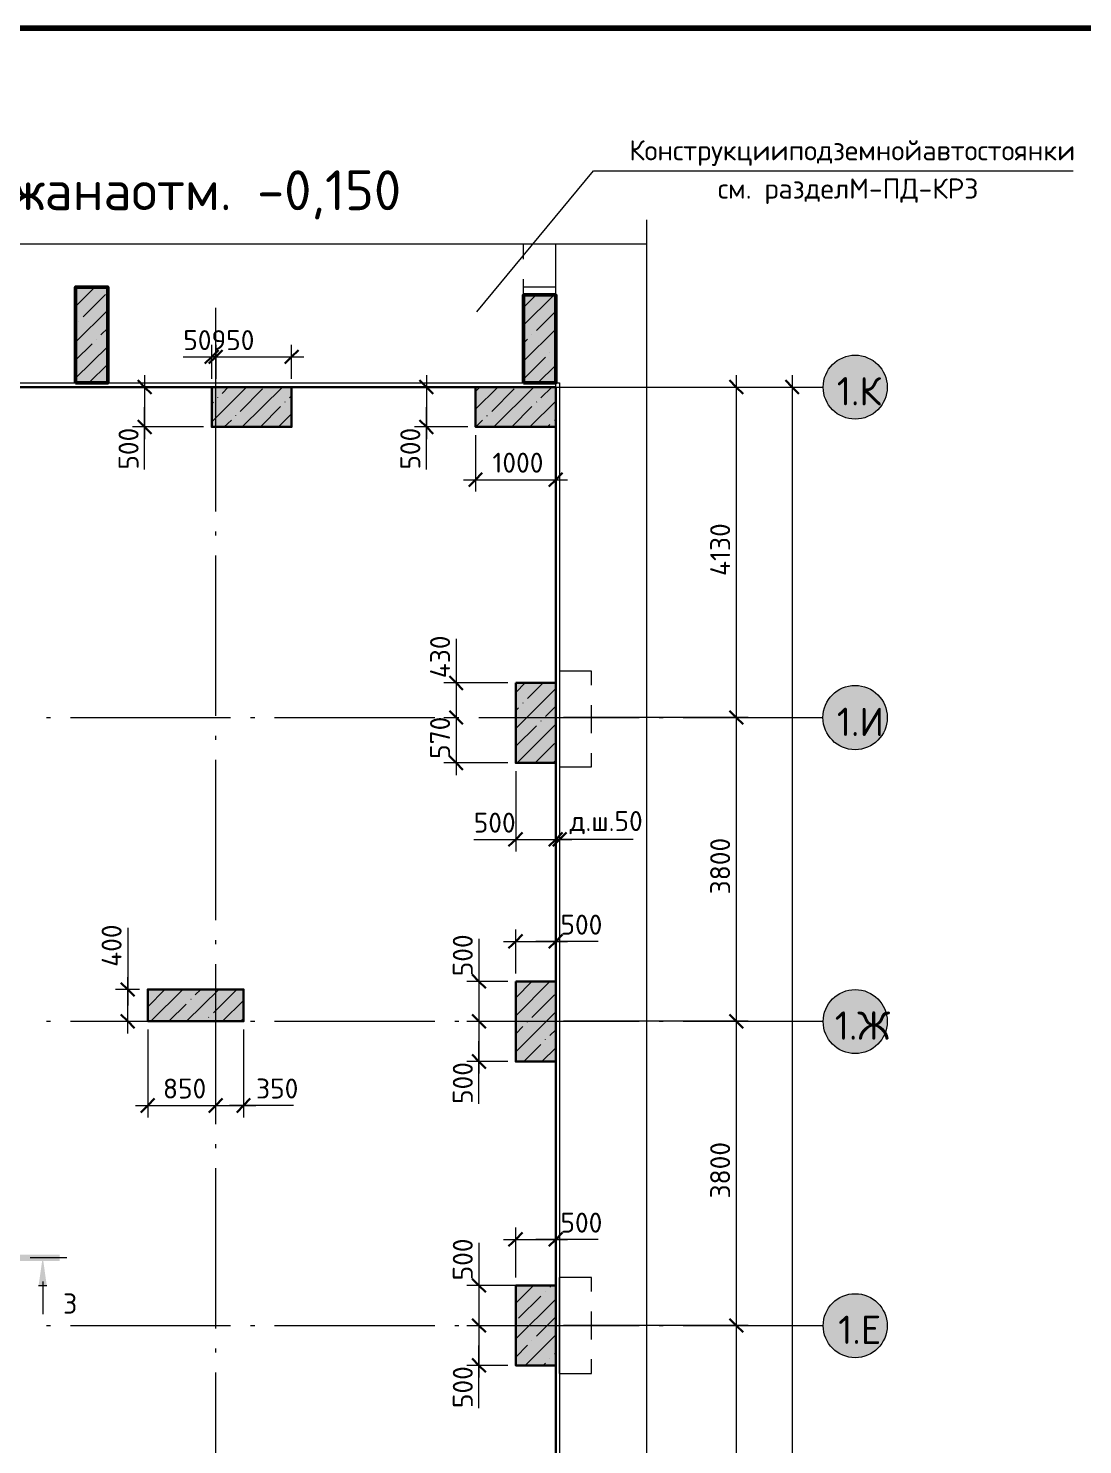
# Model space of a CAD drawing. Header units: millimetres. Extents: x -7003 to 53088, y -45042 to 39047.
# Drawn here: x 17110 to 30290, y 20848 to 38550 of the extents above; entities that cross this region are included whole.
import ezdxf

# ---------------------------------------------------------------- set-up
doc = ezdxf.new("R2010")
doc.units = ezdxf.units.MM
doc.styles.add('PDF ISOCPEUR', font='isocpeur.ttf')

msp = doc.modelspace()

# ---------------------------------------------------------------- hatches: boundary and pattern name
at = {"true_color": 0xffffff, "transparency": 33554559}
for points in [[(27545, 34453), (27477, 34462), (27409, 34462), (27376, 34458), (27337, 34453), (27329, 34449), (27316, 34445), (27308, 34441), (27295, 34436), (27287, 34432), (27274, 34428), (27265, 34424), (27240, 34415), (27227, 34403), (27219, 34398), (27206, 34386), (27198, 34381), (27185, 34369), (27177, 34364), (27168, 34356), (27160, 34352), (27155, 34343), (27147, 34335), (27143, 34326), (27134, 34318), (27130, 34309), (27122, 34301), (27117, 34293), (27109, 34284), (27105, 34276), (27096, 34267), (27092, 34254), (27083, 34238), (27079, 34225), (27071, 34208), (27067, 34195), (27054, 34170), (27041, 34068), (27045, 34064), (27045, 34030), (27050, 34030), (27050, 33996), (27054, 33996), (27054, 33958), (27058, 33958), (27058, 33950), (27062, 33950), (27062, 33941), (27067, 33941), (27067, 33933), (27071, 33933), (27071, 33924), (27075, 33924), (27075, 33912), (27079, 33912), (27079, 33903), (27083, 33903), (27083, 33895), (27088, 33895), (27088, 33886), (27092, 33886), (27092, 33878), (27096, 33878), (27096, 33865), (27100, 33865), (27109, 33857), (27109, 33848), (27113, 33848), (27122, 33840), (27122, 33831), (27126, 33831), (27134, 33823), (27134, 33814), (27138, 33814), (27147, 33806), (27147, 33797), (27151, 33797), (27160, 33789), (27160, 33780), (27168, 33780), (27177, 33772), (27185, 33768), (27198, 33755), (27206, 33751), (27219, 33738), (27227, 33734), (27240, 33721), (27265, 33713), (27274, 33708), (27287, 33704), (27295, 33700), (27308, 33696), (27316, 33691), (27329, 33687), (27337, 33683), (27367, 33679), (27418, 33670), (27469, 33666), (27469, 33670), (27545, 33683), (27570, 33691), (27579, 33696), (27591, 33700), (27600, 33704), (27613, 33708), (27621, 33713), (27634, 33717), (27651, 33725), (27659, 33734), (27668, 33738), (27676, 33747), (27685, 33751), (27693, 33759), (27701, 33763), (27710, 33772), (27718, 33776), (27735, 33793), (27740, 33802), (27748, 33810), (27752, 33818), (27761, 33827), (27765, 33835), (27773, 33844), (27778, 33852), (27786, 33861), (27799, 33886), (27803, 33899), (27807, 33907), (27811, 33920), (27816, 33929), (27820, 33941), (27824, 33950), (27828, 33962), (27837, 34030), (27841, 34098), (27837, 34098), (27837, 34132), (27833, 34132), (27833, 34166), (27828, 34166), (27828, 34178), (27824, 34178), (27824, 34191), (27820, 34191), (27820, 34199), (27816, 34199), (27816, 34212), (27811, 34212), (27811, 34221), (27807, 34221), (27807, 34233), (27803, 34233), (27803, 34242), (27799, 34242), (27799, 34254), (27795, 34254), (27795, 34263), (27790, 34263), (27790, 34271), (27782, 34280), (27778, 34280), (27778, 34288), (27769, 34297), (27765, 34297), (27765, 34305), (27756, 34314), (27752, 34314), (27752, 34322), (27744, 34331), (27740, 34331), (27740, 34339), (27718, 34360), (27710, 34364), (27701, 34373), (27693, 34377), (27685, 34386), (27676, 34390), (27668, 34398), (27659, 34403), (27651, 34411), (27634, 34420), (27621, 34424), (27613, 34428), (27600, 34432), (27591, 34436), (27579, 34441), (27570, 34445)], [(27545, 30326), (27477, 30335), (27409, 30335), (27376, 30331), (27337, 30326), (27312, 30314), (27299, 30310), (27282, 30301), (27270, 30297), (27253, 30288), (27240, 30284), (27227, 30271), (27219, 30267), (27206, 30255), (27198, 30250), (27185, 30238), (27177, 30233), (27168, 30225), (27160, 30221), (27155, 30212), (27147, 30204), (27143, 30195), (27130, 30183), (27126, 30174), (27113, 30161), (27109, 30153), (27096, 30140), (27092, 30128), (27083, 30111), (27079, 30098), (27071, 30081), (27067, 30068), (27054, 30043), (27050, 30005), (27041, 29937), (27045, 29933), (27045, 29899), (27050, 29899), (27050, 29865), (27054, 29865), (27054, 29831), (27058, 29831), (27058, 29823), (27062, 29823), (27062, 29814), (27067, 29814), (27067, 29806), (27071, 29806), (27071, 29793), (27075, 29793), (27075, 29785), (27079, 29785), (27079, 29776), (27083, 29776), (27083, 29764), (27088, 29764), (27088, 29755), (27092, 29755), (27092, 29747), (27096, 29747), (27096, 29734), (27100, 29734), (27109, 29725), (27109, 29717), (27113, 29717), (27122, 29708), (27122, 29700), (27126, 29700), (27134, 29692), (27134, 29683), (27138, 29683), (27147, 29675), (27147, 29666), (27151, 29666), (27160, 29658), (27160, 29649), (27168, 29649), (27177, 29641), (27185, 29637), (27198, 29624), (27206, 29620), (27219, 29607), (27227, 29603), (27240, 29590), (27265, 29582), (27274, 29577), (27287, 29573), (27295, 29569), (27308, 29565), (27316, 29560), (27329, 29556), (27337, 29552), (27376, 29548), (27409, 29543), (27477, 29539), (27477, 29543), (27545, 29552), (27570, 29560), (27579, 29565), (27591, 29569), (27600, 29573), (27613, 29577), (27621, 29582), (27634, 29586), (27651, 29594), (27659, 29603), (27668, 29607), (27676, 29615), (27685, 29620), (27693, 29628), (27701, 29632), (27710, 29641), (27718, 29645), (27735, 29662), (27740, 29670), (27748, 29679), (27752, 29687), (27761, 29696), (27765, 29704), (27773, 29713), (27778, 29721), (27786, 29730), (27795, 29747), (27799, 29759), (27803, 29768), (27807, 29780), (27811, 29789), (27816, 29802), (27820, 29810), (27828, 29835), (27837, 29903), (27841, 29971), (27837, 29971), (27837, 30005), (27833, 30005), (27833, 30039), (27828, 30039), (27828, 30051), (27824, 30051), (27824, 30064), (27820, 30064), (27820, 30072), (27816, 30072), (27816, 30085), (27811, 30085), (27811, 30094), (27807, 30094), (27807, 30106), (27803, 30106), (27803, 30115), (27799, 30115), (27799, 30128), (27795, 30128), (27795, 30136), (27790, 30136), (27790, 30144), (27782, 30153), (27778, 30153), (27778, 30161), (27765, 30174), (27761, 30174), (27761, 30183), (27748, 30195), (27744, 30195), (27744, 30204), (27718, 30229), (27710, 30233), (27701, 30242), (27693, 30246), (27685, 30255), (27676, 30259), (27668, 30267), (27659, 30271), (27651, 30280), (27617, 30297), (27604, 30301), (27587, 30310), (27574, 30314), (27558, 30322)], [(27545, 26525), (27477, 26534), (27409, 26534), (27376, 26530), (27337, 26525), (27312, 26513), (27299, 26509), (27282, 26500), (27270, 26496), (27253, 26487), (27240, 26483), (27227, 26470), (27219, 26466), (27206, 26454), (27198, 26449), (27185, 26437), (27177, 26432), (27168, 26424), (27160, 26420), (27155, 26411), (27147, 26403), (27143, 26394), (27130, 26382), (27126, 26373), (27113, 26360), (27109, 26352), (27096, 26339), (27092, 26327), (27083, 26310), (27079, 26297), (27071, 26280), (27067, 26267), (27054, 26242), (27041, 26140), (27045, 26136), (27045, 26102), (27050, 26102), (27050, 26068), (27054, 26068), (27054, 26030), (27058, 26030), (27058, 26022), (27062, 26022), (27062, 26013), (27067, 26013), (27067, 26005), (27071, 26005), (27071, 25992), (27075, 25992), (27075, 25984), (27079, 25984), (27079, 25975), (27083, 25975), (27083, 25963), (27088, 25963), (27088, 25954), (27092, 25954), (27092, 25946), (27096, 25946), (27096, 25933), (27100, 25933), (27113, 25920), (27113, 25912), (27117, 25912), (27130, 25899), (27130, 25891), (27134, 25891), (27147, 25878), (27147, 25869), (27151, 25869), (27160, 25861), (27160, 25852), (27168, 25852), (27177, 25844), (27185, 25840), (27198, 25827), (27206, 25823), (27219, 25810), (27227, 25806), (27240, 25793), (27253, 25789), (27270, 25781), (27282, 25776), (27299, 25768), (27312, 25764), (27337, 25751), (27376, 25747), (27409, 25742), (27477, 25738), (27477, 25742), (27545, 25751), (27558, 25755), (27574, 25764), (27587, 25768), (27604, 25776), (27617, 25781), (27651, 25797), (27659, 25806), (27668, 25810), (27676, 25819), (27685, 25823), (27693, 25831), (27701, 25836), (27710, 25844), (27718, 25848), (27740, 25869), (27744, 25878), (27756, 25891), (27761, 25899), (27773, 25912), (27778, 25920), (27786, 25929), (27795, 25946), (27799, 25958), (27803, 25967), (27807, 25979), (27811, 25988), (27816, 26001), (27820, 26009), (27828, 26034), (27837, 26102), (27841, 26170), (27837, 26170), (27837, 26204), (27833, 26204), (27833, 26238), (27828, 26238), (27828, 26250), (27824, 26250), (27824, 26263), (27820, 26263), (27820, 26272), (27816, 26272), (27816, 26284), (27811, 26284), (27811, 26293), (27807, 26293), (27807, 26305), (27803, 26305), (27803, 26314), (27799, 26314), (27799, 26327), (27795, 26327), (27795, 26335), (27790, 26335), (27790, 26343), (27782, 26352), (27778, 26352), (27778, 26360), (27765, 26373), (27761, 26373), (27761, 26382), (27748, 26394), (27744, 26394), (27744, 26403), (27718, 26428), (27710, 26432), (27701, 26441), (27693, 26445), (27685, 26454), (27676, 26458), (27668, 26466), (27659, 26470), (27651, 26479), (27617, 26496), (27604, 26500), (27587, 26509), (27574, 26513), (27558, 26521)], [(27545, 22724), (27477, 22733), (27409, 22733), (27376, 22729), (27337, 22724), (27329, 22720), (27316, 22716), (27308, 22712), (27295, 22708), (27287, 22703), (27274, 22699), (27265, 22695), (27240, 22686), (27227, 22674), (27219, 22669), (27206, 22657), (27198, 22653), (27185, 22640), (27177, 22636), (27168, 22627), (27160, 22623), (27155, 22614), (27147, 22606), (27143, 22598), (27134, 22589), (27130, 22581), (27122, 22572), (27117, 22564), (27109, 22555), (27105, 22547), (27096, 22538), (27092, 22526), (27083, 22509), (27079, 22496), (27071, 22479), (27067, 22466), (27054, 22441), (27041, 22339), (27045, 22335), (27045, 22301), (27050, 22301), (27050, 22267), (27054, 22267), (27054, 22229), (27058, 22229), (27058, 22221), (27062, 22221), (27062, 22212), (27067, 22212), (27067, 22204), (27071, 22204), (27071, 22195), (27075, 22195), (27075, 22183), (27079, 22183), (27079, 22174), (27083, 22174), (27083, 22166), (27088, 22166), (27088, 22157), (27092, 22157), (27092, 22149), (27096, 22149), (27096, 22136), (27100, 22136), (27109, 22128), (27109, 22119), (27113, 22119), (27122, 22111), (27122, 22102), (27126, 22102), (27134, 22094), (27134, 22085), (27138, 22085), (27147, 22077), (27147, 22068), (27151, 22068), (27160, 22060), (27160, 22051), (27168, 22051), (27177, 22043), (27185, 22039), (27198, 22026), (27206, 22022), (27219, 22009), (27227, 22005), (27240, 21992), (27265, 21984), (27274, 21980), (27287, 21975), (27295, 21971), (27308, 21967), (27316, 21963), (27329, 21958), (27337, 21954), (27367, 21950), (27418, 21941), (27469, 21937), (27469, 21941), (27545, 21954), (27570, 21963), (27579, 21967), (27591, 21971), (27600, 21975), (27613, 21980), (27621, 21984), (27634, 21988), (27651, 21996), (27659, 22005), (27668, 22009), (27676, 22018), (27685, 22022), (27693, 22030), (27701, 22035), (27710, 22043), (27718, 22047), (27735, 22064), (27740, 22073), (27748, 22081), (27752, 22090), (27761, 22098), (27765, 22107), (27773, 22115), (27778, 22123), (27786, 22132), (27799, 22157), (27803, 22170), (27807, 22178), (27811, 22191), (27816, 22200), (27820, 22212), (27824, 22221), (27828, 22233), (27837, 22301), (27841, 22369), (27837, 22369), (27837, 22403), (27833, 22403), (27833, 22437), (27828, 22437), (27828, 22449), (27824, 22449), (27824, 22462), (27820, 22462), (27820, 22471), (27816, 22471), (27816, 22483), (27811, 22483), (27811, 22492), (27807, 22492), (27807, 22504), (27803, 22504), (27803, 22513), (27799, 22513), (27799, 22526), (27795, 22526), (27795, 22534), (27790, 22534), (27790, 22542), (27782, 22551), (27778, 22551), (27778, 22559), (27769, 22568), (27765, 22568), (27765, 22576), (27756, 22585), (27752, 22585), (27752, 22593), (27744, 22602), (27740, 22602), (27740, 22610), (27718, 22631), (27710, 22636), (27701, 22644), (27693, 22648), (27685, 22657), (27676, 22661), (27668, 22669), (27659, 22674), (27651, 22682), (27634, 22691), (27621, 22695), (27613, 22699), (27600, 22703), (27591, 22708), (27579, 22712), (27570, 22716)]]:
    msp.add_hatch(color=7, dxfattribs=at).paths.add_polyline_path(points)
at = {"transparency": 33554559}
msp.add_hatch(color=7, dxfattribs=at).paths.add_polyline_path([(17340, 22860), (17335, 22860), (17335, 22890), (17331, 22890), (17331, 22919), (17327, 22919), (17327, 22949), (17323, 22949), (17323, 22978), (17319, 22978), (17319, 23008), (17314, 23008), (17314, 23038), (17310, 23038), (17310, 23067), (17306, 23067), (17306, 23097), (17302, 23097), (17302, 23127), (17297, 23127), (17297, 23156), (17293, 23156), (17293, 23186), (17289, 23186), (17285, 23160), (17238, 22835), (17340, 22830)])

# ---------------------------------------------------------------- linework, layer by layer
at = {"color": 7, "lineweight": 80}
msp.add_lwpolyline([(51890, 38550), (51890, -44539), (-5002, -44539), (-5002, 38550)], close=True, dxfattribs=at)
at = {"color": 7, "lineweight": 9}
for points in [[(22716, 35007), (24173, 36768), (30170, 36768)], [(19453, 34558), (19453, 35058)], [(23703, 34558), (23703, 35058)], [(19453, 32509), (19453, 34558)], [(23703, 32509), (23703, 34558)], [(17336, 34067), (17387, 34067)], [(17637, 34067), (19639, 34067)], [(19402, 33631), (19838, 34067)], [(19533, 33987), (19610, 34067)], [(19758, 33762), (20037, 34046)], [(19783, 33568), (20287, 34067)], [(19889, 34067), (19940, 34067)], [(20189, 34067), (22192, 34067)], [(22441, 34067), (22492, 34067)], [(22700, 33788), (22979, 34067)], [(22700, 34012), (22755, 34067)], [(22742, 34067), (24744, 34067)], [(22903, 33762), (23182, 34046)], [(22928, 33568), (23428, 34067)], [(23517, 33932), (23652, 34067)], [(24994, 34067), (25045, 34067)], [(25294, 34067), (26543, 34067)], [(26543, 34067), (27042, 34067)], [(19402, 33856), (19423, 33877)], [(19478, 33932), (19478, 33936)], [(20012, 33568), (20261, 33822)], [(20321, 33877), (20321, 33881)], [(20376, 33932), (20401, 33957)], [(23152, 33568), (23406, 33822)], [(23377, 33568), (23703, 33889)], [(23461, 33877), (23466, 33881)], [(19559, 33568), (19648, 33652)], [(19703, 33707), (19703, 33712)], [(20236, 33568), (20401, 33733)], [(22704, 33568), (22788, 33652)], [(22843, 33707), (22848, 33712)], [(23686, 33652), (23690, 33652)], [(23601, 33568), (23631, 33597)], [(19453, 32209), (19453, 32260)], [(23703, 32209), (23703, 32260)], [(19453, 29957), (19453, 31959)], [(23703, 29957), (23703, 31959)], [(23203, 30249), (23322, 30368)], [(23203, 29800), (23703, 30300)], [(23351, 30173), (23546, 30368)], [(23292, 30118), (23296, 30118)], [(17336, 29936), (17387, 29936)], [(17637, 29936), (19639, 29936)], [(19889, 29936), (19940, 29936)], [(20189, 29936), (22192, 29936)], [(22441, 29936), (22492, 29936)], [(22742, 29936), (24744, 29936)], [(23203, 30025), (23237, 30059)], [(23576, 29949), (23703, 30076)], [(24994, 29936), (25045, 29936)], [(25294, 29936), (26543, 29936)], [(26543, 29936), (27042, 29936)], [(23203, 29576), (23461, 29834)], [(23220, 29369), (23703, 29851)], [(23517, 29894), (23521, 29894)], [(19453, 29656), (19453, 29707)], [(23445, 29369), (23686, 29610)], [(23703, 29656), (23703, 29707)], [(19453, 27405), (19453, 29407)], [(23669, 29369), (23703, 29403)], [(23703, 27405), (23703, 29407)], [(19453, 27104), (19453, 27155)], [(23703, 27104), (23703, 27155)], [(19453, 24852), (19453, 26854)], [(23703, 24852), (23703, 26854)], [(23203, 26207), (23631, 26638)], [(23203, 26431), (23406, 26638)], [(18602, 26321), (18818, 26537)], [(18776, 26139), (18602, 26139), (18602, 26537)], [(18776, 26537), (18602, 26537)], [(18640, 26139), (19042, 26537)], [(19377, 26537), (19025, 26537)], [(19089, 26139), (19491, 26537)], [(19140, 26414), (19144, 26414)], [(19195, 26469), (19267, 26537)], [(19423, 26245), (19703, 26524)], [(19538, 26139), (19800, 26401)], [(19800, 26537), (19626, 26537)], [(19800, 26139), (19800, 26537)], [(23406, 26186), (23686, 26469)], [(18865, 26139), (19085, 26355)], [(23203, 25758), (23703, 26257)], [(17336, 26139), (17387, 26139)], [(17637, 26139), (19639, 26139)], [(19025, 26139), (19377, 26139)], [(19364, 26186), (19368, 26190)], [(19626, 26139), (19800, 26139)], [(19762, 26139), (19800, 26173)], [(19889, 26139), (19940, 26139)], [(20189, 26139), (22192, 26139)], [(22441, 26139), (22492, 26139)], [(22742, 26139), (24744, 26139)], [(23203, 25982), (23292, 26075)], [(23351, 26130), (23351, 26135)], [(23631, 25961), (23703, 26033)], [(24994, 26139), (25045, 26139)], [(25294, 26139), (26543, 26139)], [(26543, 26139), (27042, 26139)], [(23305, 25635), (23517, 25851)], [(23576, 25906), (23576, 25910)], [(23529, 25635), (23703, 25809)], [(19453, 24552), (19453, 24602)], [(23703, 24552), (23703, 24602)], [(19453, 22300), (19453, 24302)], [(23703, 22300), (23703, 24302)], [(17290, 22888), (17290, 22478)], [(23203, 22617), (23423, 22837)], [(23631, 22820), (23648, 22837)], [(17341, 22833), (17239, 22833)], [(23203, 22169), (23703, 22668)], [(23237, 22427), (23517, 22706)], [(23576, 22765), (23576, 22765)], [(17336, 22338), (17387, 22338)], [(17637, 22338), (19639, 22338)], [(19889, 22338), (19940, 22338)], [(20189, 22338), (22192, 22338)], [(22441, 22338), (22492, 22338)], [(22742, 22338), (24744, 22338)], [(23461, 22202), (23703, 22444)], [(24994, 22338), (25045, 22338)], [(25294, 22338), (26543, 22338)], [(26543, 22338), (27042, 22338)], [(23322, 21838), (23703, 22219)], [(23406, 22147), (23406, 22147)], [(19453, 21999), (19453, 22050)], [(23203, 21940), (23351, 22092)], [(23686, 21978), (23703, 21995)], [(23703, 21999), (23703, 22050)], [(23546, 21838), (23576, 21868)], [(23631, 21923), (23631, 21923)], [(19453, 19747), (19453, 21749)], [(23703, 19747), (23703, 21749)]]:
    msp.add_lwpolyline(points, dxfattribs=at)
at = {"color": 9, "lineweight": 9, "true_color": 0xc0c0c0}
for points in [[(24837, 36158), (24837, 35858), (24837, 19020)], [(11207, 36031), (11262, 35858), (24837, 35858)]]:
    msp.add_lwpolyline(points, dxfattribs=at)
at = {"color": 253, "lineweight": 18, "true_color": 0xaaaaaa}
for points in [[(23301, 35663), (23301, 35858)], [(23301, 35219), (23301, 35413)]]:
    msp.add_lwpolyline(points, dxfattribs=at)
at = {"color": 254, "lineweight": 18, "true_color": 0xeaeaea}
for points in [[(23703, 35219), (23703, 35858)], [(9904, 34118), (17700, 34118)], [(18103, 34118), (23300, 34118)], [(23703, 34118), (23749, 34118), (23749, 8688), (24837, 8688)]]:
    msp.add_lwpolyline(points, dxfattribs=at)
at = {"color": 254, "lineweight": 9, "true_color": 0xeaeaea}
for points in [[(17701, 35075), (17942, 35316)], [(17701, 35299), (17717, 35316)], [(17701, 35142), (17701, 35316)], [(18103, 35316), (17701, 35316)], [(18103, 35142), (18103, 35316)], [(23301, 35219), (23301, 35316)], [(23703, 35316), (23301, 35316)], [(17794, 34943), (18073, 35223)], [(23301, 34838), (23682, 35219)], [(23301, 35062), (23457, 35219)], [(23301, 34791), (23301, 35219)], [(23703, 35219), (23301, 35219)], [(23703, 34791), (23703, 35219)], [(17701, 34626), (18103, 35028)], [(17701, 34541), (17701, 34893)], [(17739, 34888), (17739, 34888)], [(18103, 34541), (18103, 34893)], [(23461, 34774), (23703, 35015)], [(18018, 34719), (18103, 34804)], [(23301, 34389), (23703, 34791)], [(23406, 34719), (23406, 34719)], [(17701, 34402), (17908, 34605)], [(17701, 34177), (18103, 34575)], [(17963, 34664), (17963, 34664)], [(23301, 34613), (23351, 34664)], [(23703, 34118), (23301, 34118), (23301, 34541)], [(23686, 34550), (23703, 34562)], [(23703, 34118), (23703, 34541)], [(17866, 34118), (18103, 34351)], [(23301, 34165), (23576, 34440)], [(23631, 34495), (23631, 34495)], [(18103, 34118), (17701, 34118), (17701, 34292)], [(18103, 34118), (18103, 34292)], [(23478, 34118), (23703, 34338)], [(18090, 34118), (18103, 34126)], [(24151, 30516), (23749, 30516)], [(24151, 30342), (24151, 30516)], [(24151, 29741), (24151, 30092)], [(24151, 29318), (24151, 29491)], [(23749, 29318), (24151, 29318)], [(24151, 22939), (23749, 22939)], [(23749, 22939), (23749, 22939)], [(24151, 22761), (24151, 22939)], [(24151, 22164), (24151, 22511)], [(24151, 21737), (24151, 21915)], [(23749, 21737), (24151, 21737)], [(23749, 21737), (23749, 21737)]]:
    msp.add_lwpolyline(points, dxfattribs=at)
at = {"color": 254, "lineweight": 50, "true_color": 0xeaeaea}
for points in [[(17701, 34118), (18103, 34118), (18103, 35316), (17701, 35316)], [(23301, 34118), (23703, 34118), (23703, 35218), (23301, 35218)]]:
    msp.add_lwpolyline(points, close=True, dxfattribs=at)
at = {"color": 7, "lineweight": 30}
for points in [[(19487, 34529), (19402, 34444), (19317, 34359)], [(19538, 34529), (19453, 34444), (19368, 34359)], [(20486, 34529), (20401, 34444), (20316, 34359)], [(19402, 34067), (16151, 34067)], [(18649, 33983), (18564, 34067), (18479, 34152)], [(22700, 34067), (20401, 34067)], [(22170, 33983), (22086, 34067), (22001, 34152)], [(26044, 33983), (25959, 34067), (25874, 34152)], [(26742, 33983), (26657, 34067), (26573, 34152)], [(18649, 33483), (18564, 33568), (18479, 33652)], [(22170, 33483), (22086, 33568), (22001, 33652)], [(23703, 30368), (23703, 33568)], [(22784, 32996), (22700, 32907), (22615, 32823)], [(23787, 32996), (23703, 32907), (23618, 32823)], [(22543, 30283), (22458, 30368), (22374, 30452)], [(22543, 29851), (22458, 29936), (22374, 30021)], [(26044, 29851), (25959, 29936), (25874, 30021)], [(22543, 29284), (22458, 29369), (22374, 29453)], [(23703, 26638), (23703, 29369)], [(23288, 28497), (23203, 28412), (23114, 28327)], [(23787, 28497), (23703, 28412), (23618, 28327)], [(23838, 28497), (23749, 28412), (23665, 28327)], [(23288, 27223), (23203, 27138), (23114, 27053)], [(23787, 27223), (23703, 27138), (23618, 27053)], [(18268, 26622), (18352, 26537), (18437, 26452)], [(22827, 26554), (22742, 26638), (22657, 26723)], [(18268, 26224), (18352, 26139), (18437, 26054)], [(22827, 26054), (22742, 26139), (22657, 26224)], [(26044, 26054), (25959, 26139), (25874, 26224)], [(22827, 25551), (22742, 25635), (22657, 25724)], [(23703, 22837), (23703, 25635)], [(18687, 25174), (18602, 25089), (18517, 25000)], [(19538, 25174), (19453, 25089), (19368, 25000)], [(19885, 25174), (19800, 25089), (19715, 25000)], [(23288, 23498), (23203, 23413), (23114, 23328)], [(23787, 23498), (23703, 23413), (23618, 23328)], [(22827, 22753), (22742, 22837), (22657, 22922)], [(22827, 22253), (22742, 22338), (22657, 22422)], [(26044, 22253), (25959, 22338), (25874, 22422)], [(22827, 21754), (22742, 21838), (22657, 21923)], [(23703, 19036), (23703, 21838)]]:
    msp.add_lwpolyline(points, dxfattribs=at)
at = {"color": 7, "lineweight": 18}
for points in [[(19402, 34169), (19402, 34444), (19402, 34596)], [(19453, 34596), (19453, 34444), (20553, 34444)], [(20401, 34169), (20401, 34444), (20401, 34596)], [(19047, 34444), (19461, 34444)], [(19250, 34444), (19453, 34444)], [(19461, 34444), (19428, 34444)], [(19453, 34444), (19453, 34169)], [(18564, 34215), (18564, 33415)], [(22086, 34215), (22086, 33415)], [(25959, 34215), (25959, 29936)], [(26657, 34215), (26657, 2859)], [(19301, 34067), (18564, 34067), (18412, 34067)], [(22602, 34067), (22086, 34067), (21938, 34067)], [(23800, 34067), (25959, 34067), (26107, 34067)], [(23800, 34067), (26657, 34067), (26810, 34067)], [(18564, 33606), (18564, 33817)], [(22086, 33606), (22086, 33817)], [(19301, 33568), (18564, 33568), (18412, 33568)], [(18564, 33034), (18564, 33606)], [(22602, 33568), (22086, 33568), (21938, 33568)], [(22086, 33034), (22086, 33606)], [(22700, 33466), (22700, 32907), (22700, 32759)], [(23703, 33466), (23703, 32907), (23703, 32759)], [(22551, 32907), (23851, 32907)], [(22458, 30918), (22458, 30330)], [(22458, 30516), (22458, 29936)], [(23102, 30368), (22458, 30368), (22306, 30368)], [(22458, 30330), (22458, 30152)], [(22306, 29936), (22458, 29936), (22458, 29216)], [(22458, 29936), (22479, 29936)], [(25959, 29936), (23800, 29936)], [(26107, 29936), (25959, 29936), (25959, 26139)], [(23102, 29369), (22458, 29369), (22306, 29369)], [(23203, 29267), (23203, 28412), (23203, 28260)], [(22678, 28412), (23246, 28412)], [(23051, 28412), (23703, 28412)], [(23246, 28412), (23453, 28412)], [(23703, 28412), (23703, 28433)], [(23703, 28260), (23703, 28412), (23902, 28412)], [(23775, 28412), (23728, 28412)], [(23749, 28433), (23749, 28412), (23749, 28260)], [(24672, 28412), (23775, 28412)], [(18352, 27307), (18352, 26723)], [(23203, 26736), (23203, 27138), (23203, 27286)], [(23703, 26736), (23703, 27138), (23703, 27286)], [(22742, 27168), (22742, 26600)], [(23051, 27138), (23851, 27138)], [(23665, 27138), (23453, 27138)], [(24232, 27138), (23665, 27138)], [(22742, 26787), (22742, 26139)], [(18352, 26723), (18352, 26338)], [(18352, 25987), (18352, 26689)], [(23102, 26638), (22742, 26638), (22590, 26638)], [(22742, 26600), (22742, 26389)], [(18501, 26537), (18352, 26537), (18200, 26537)], [(18331, 26139), (18352, 26139), (18501, 26139)], [(18602, 26037), (18602, 25089), (18602, 24937)], [(19800, 26037), (19800, 25089), (19800, 24937)], [(22590, 26139), (22742, 26139), (22742, 25487)], [(22742, 26139), (22759, 26139)], [(25959, 26139), (23800, 26139)], [(26107, 26139), (25959, 26139), (25959, 22338)], [(22742, 25673), (22742, 25889)], [(22742, 25106), (22742, 25673)], [(23102, 25635), (22742, 25635), (22590, 25635)], [(18450, 25089), (19453, 25089)], [(19453, 25089), (19453, 25106)], [(19453, 24937), (19453, 25089), (19952, 25089)], [(19855, 25089), (19626, 25089)], [(20426, 25089), (19855, 25089)], [(23203, 22939), (23203, 23413), (23203, 23561)], [(23703, 22939), (23703, 23413), (23703, 23561)], [(22742, 23371), (22742, 22799)], [(23051, 23413), (23851, 23413)], [(23665, 23413), (23453, 23413)], [(24232, 23413), (23665, 23413)], [(23199, 22837), (22742, 22837), (22590, 22837)], [(22742, 22985), (22742, 22338)], [(22742, 22799), (22742, 22588)], [(22590, 22338), (22742, 22338), (22742, 21686)], [(22742, 22338), (22759, 22338)], [(25959, 22338), (23800, 22338)], [(26107, 22338), (25959, 22338), (25959, 18537)], [(22742, 21876), (22742, 22088)], [(23102, 21838), (22742, 21838), (22590, 21838)], [(22742, 21305), (22742, 21876)]]:
    msp.add_lwpolyline(points, dxfattribs=at)
at = {"color": 7, "lineweight": 30}
for points in [[(20401, 34067), (19402, 34067), (19402, 33568), (20401, 33568)], [(23703, 34067), (22700, 34067), (22700, 33568), (23703, 33568)], [(23203, 30368), (23203, 29369), (23703, 29369), (23703, 30368)], [(23203, 26638), (23203, 25635), (23703, 25635), (23703, 26638)], [(18602, 26139), (19800, 26139), (19800, 26537), (18602, 26537)], [(23203, 22837), (23203, 21838), (23703, 21838), (23703, 22837)]]:
    msp.add_lwpolyline(points, close=True, dxfattribs=at)
at = {"color": 7, "lineweight": 9, "true_color": 0xffffff}
msp.add_lwpolyline([(17133, 23189), (17590, 23189)], dxfattribs=at)
at = {"color": 253, "lineweight": 9, "true_color": 0xaaaaaa}
for points in [[(23749, 21737), (23749, 22939), (23749, 21737)], [(23749, 22939), (23749, 22939)]]:
    msp.add_lwpolyline(points, dxfattribs=at)
at = {"color": 7, "lineweight": 9}
for centre, radius in [((27446, 34065), 400), ((27445, 29936), 402), ((27446, 26136), 400), ((27446, 22335), 400)]:
    msp.add_circle(centre, radius, dxfattribs=at)
at = {"color": 7, "lineweight": 5, "true_color": 0xffffff, "transparency": 33554559}
for points in [[(17700, 34115), (18102, 34115), (17700, 35313), (18102, 35313)], [(23299, 34115), (23702, 34115), (23299, 35215), (23702, 35215)], [(19401, 33564), (20400, 33564), (19401, 34064), (20400, 34064)], [(22698, 33564), (23702, 33564), (22698, 34064), (23702, 34064)], [(23202, 29366), (23702, 29366), (23202, 30365), (23702, 30365)], [(23202, 25632), (23702, 25632), (23202, 26636), (23702, 26636)], [(18601, 26136), (19799, 26136), (18601, 26534), (19799, 26534)], [(23202, 21836), (23702, 21836), (23202, 22835), (23702, 22835)]]:
    msp.add_solid(points, dxfattribs=at)
at = {"color": 7, "lineweight": 9, "transparency": 33554559}
msp.add_solid([(16857, 23144), (17501, 23144), (16857, 23224), (17501, 23224)], dxfattribs=at)

# ---------------------------------------------------------------- texts
at = {"color": 7, "attachment_point": 4, "style": 'PDF ISOCPEUR'}
for s, insert, char_height in [('Конструкцииподземнойавтостоянки', (24621, 36991), 251.52), ('Корпус1. Схемарасположениянесущихконструкций1-гоэтажанаотм. -0,150', (-323, 36458), 497.72), ('см. разделМ-ПД-КР3', (25730, 36513), 251.52), ('50950', (19047, 34653), 249.5), ('1.К', (27216, 34014), 354.2), ('1000', (22911, 33121), 249.5), ('1.И', (27216, 29882), 354.2), ('500', (22678, 28622), 249.5), ('д.ш.50', (23876, 28622), 249.5), ('500', (23762, 27347), 249.5), ('1.Ж', (27191, 26086), 354.2), ('850', (18793, 25299), 249.5), ('350', (19957, 25299), 249.5), ('500', (23762, 23623), 249.5), ('3', (17544, 22612), 253), ('1.Е', (27233, 22284), 354.2)]:
    msp.add_mtext(s, dxfattribs=dict(at, insert=insert, char_height=char_height))
at = {"color": 7, "char_height": 249.5, "attachment_point": 4, "rotation": 90, "style": 'PDF ISOCPEUR'}
for s, insert in [('500', (18363, 33034)), ('500', (21885, 33034)), ('4130', (25758, 31705)), ('430', (22257, 30427)), ('570', (22257, 29419)), ('3800', (25758, 27726)), ('400', (18151, 26820)), ('500', (22541, 26702)), ('500', (22541, 25106)), ('3800', (25758, 23925)), ('500', (22541, 22901)), ('500', (22541, 21305))]:
    msp.add_mtext(s, dxfattribs=dict(at, insert=insert))

doc.saveas('drawing.dxf')
